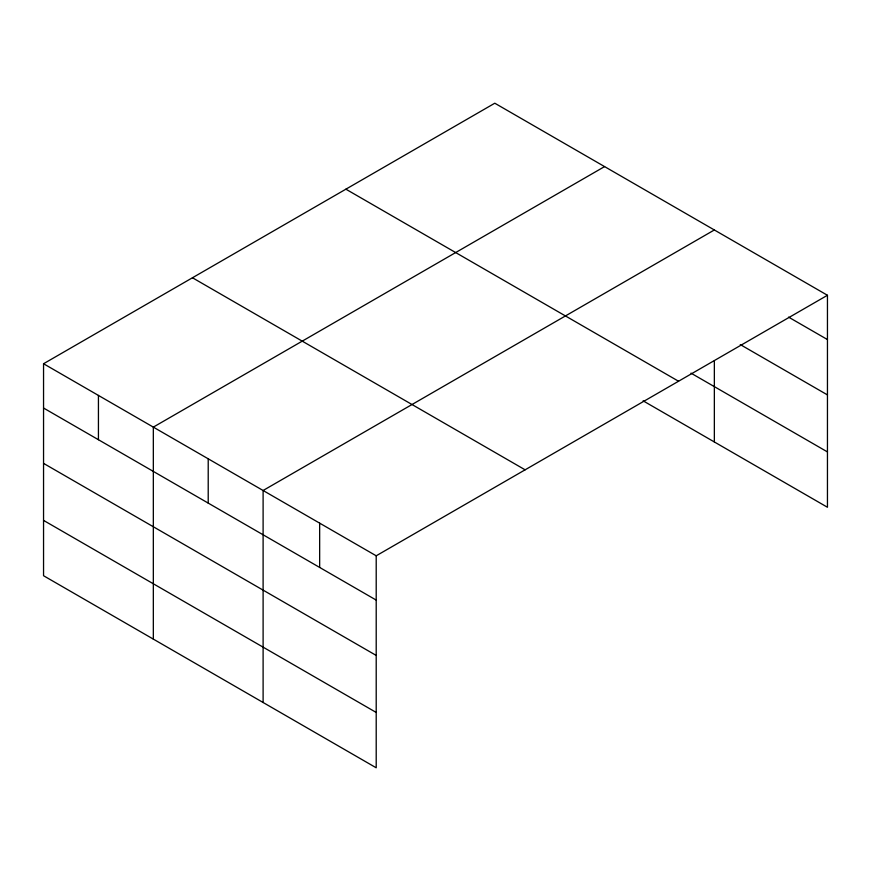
<?xml version="1.0" encoding="UTF-8"?>
<svg xmlns="http://www.w3.org/2000/svg" width="871" height="871" viewBox="0 0 871 871"><rect width="100%" height="100%" fill="white"/><g stroke="black" fill="none" stroke-linecap="round" stroke-linejoin="round"><path stroke-width="1.31" d="M827.45 295.269L494.793 103.214L43.55 363.74L43.55 575.731L376.207 767.787L376.207 555.796L827.45 295.269L827.45 507.26L643.114 400.834M604.572 166.59L153.329 427.117L153.329 639.107M714.351 229.966L263.107 490.493L263.107 702.494M788.571 317.12L827.45 339.559M740.263 344.568L827.45 394.901M690.986 373.136L827.45 451.918M345.885 189.181L678.542 381.237M192.458 277.762L525.115 469.817M43.55 363.74L376.207 555.796M43.55 408.031L376.207 600.086M43.55 463.372L376.207 655.428M43.55 520.39L376.207 712.445M714.351 360.834L714.351 441.967M319.657 523.144L319.657 567.435M208.213 458.799L208.213 503.1M98.434 395.423L98.434 439.724"/></g></svg>
